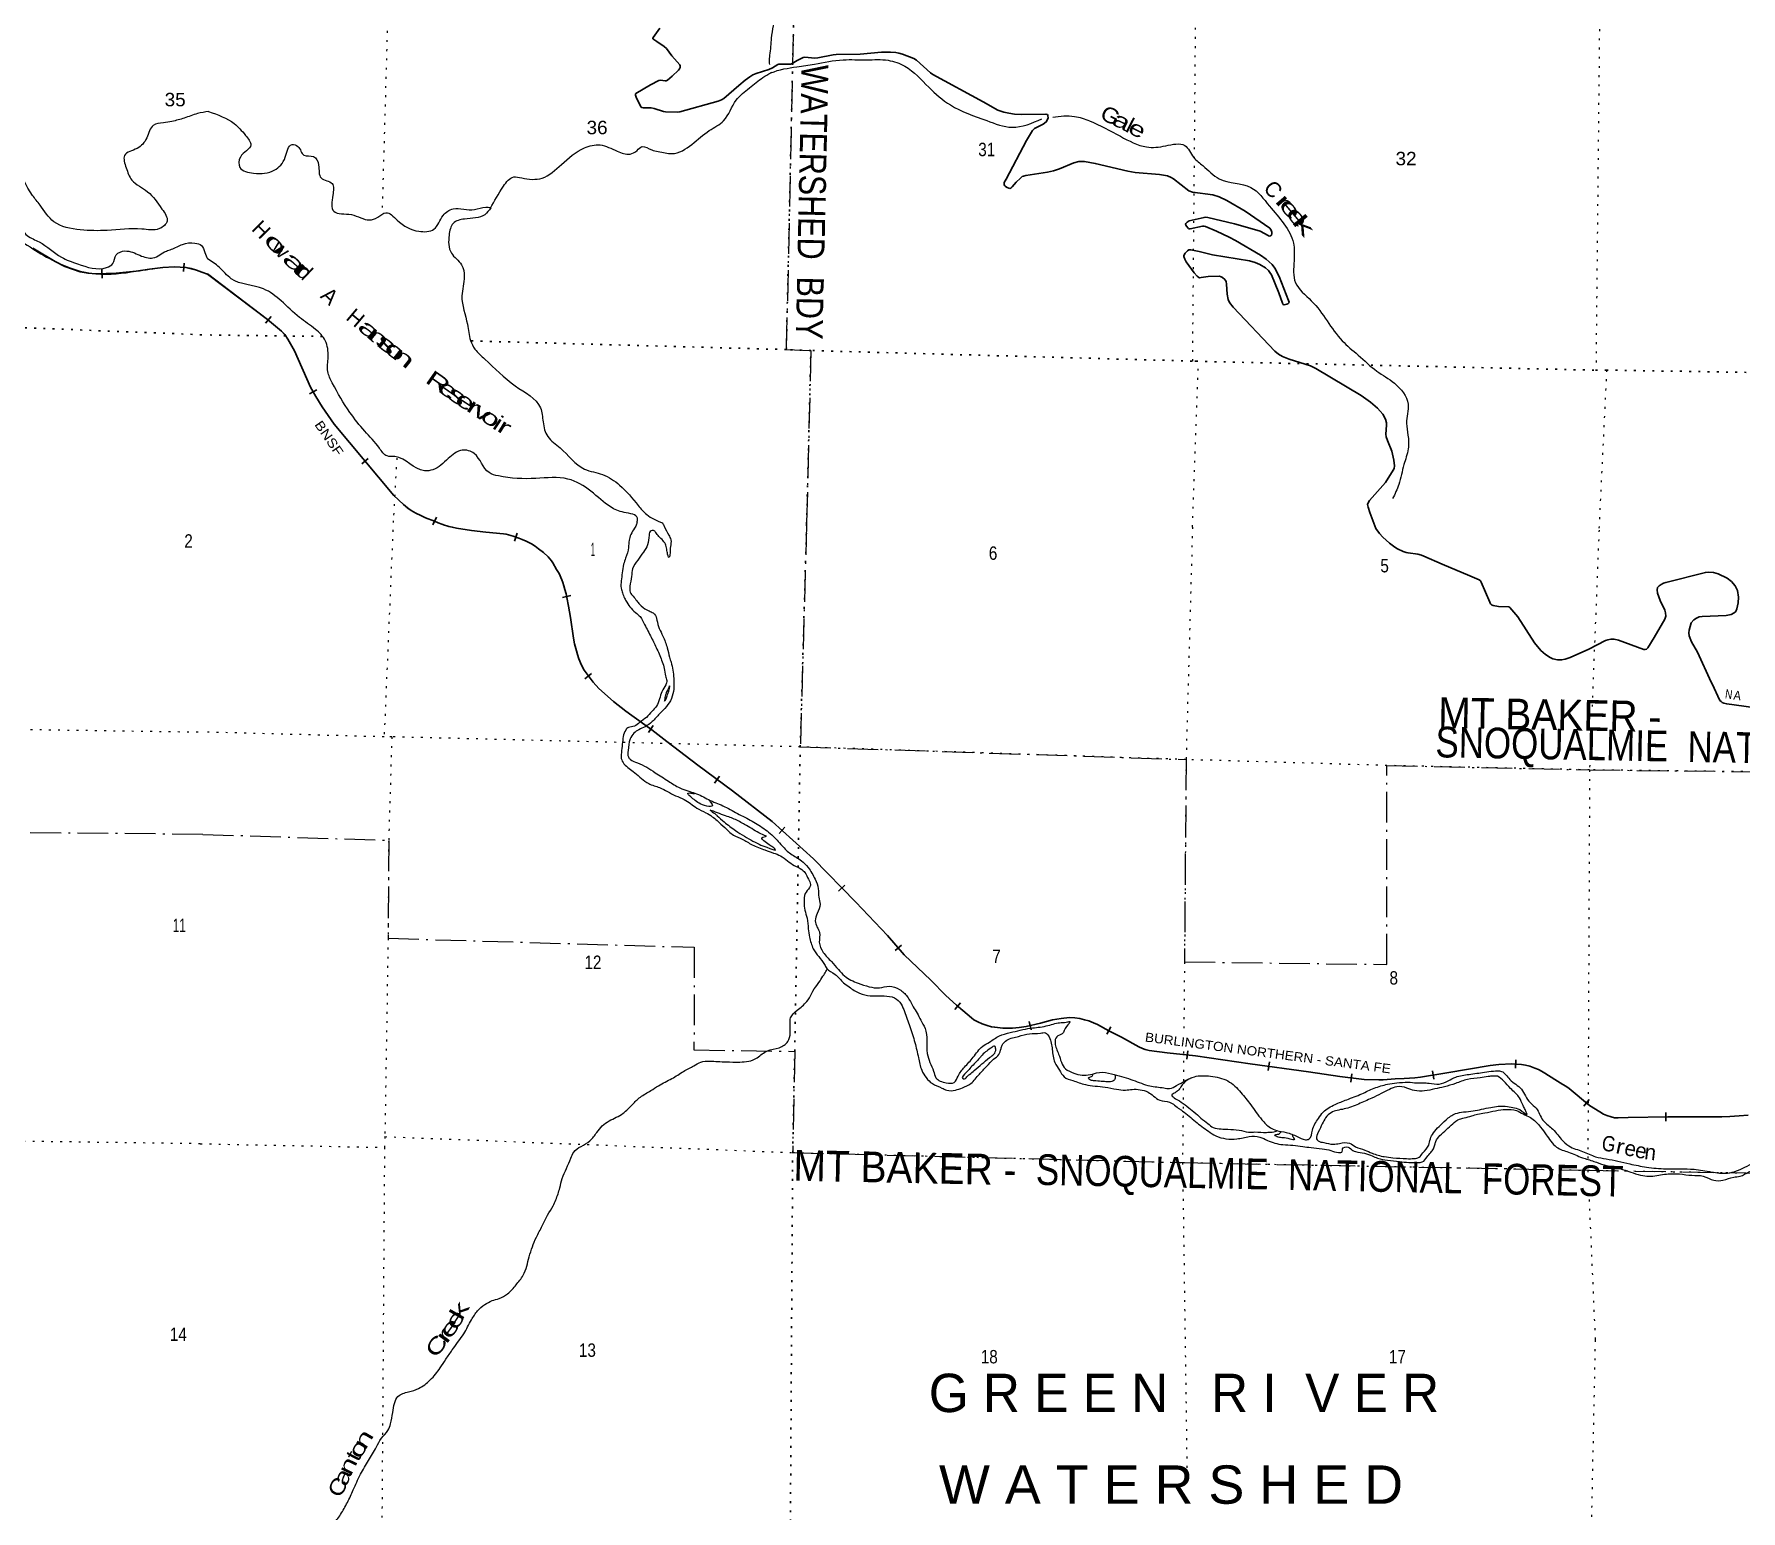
# Model space of a CAD drawing. Header units: feet. Extents: x -252966 to 4, y -183309 to 1368.
# Drawn here: x -189460 to -167223, y -103838 to -84592 of the extents above; entities that cross this region are included whole.
import ezdxf
from ezdxf.enums import TextEntityAlignment as Align

# ---------------------------------------------------------------- set-up
doc = ezdxf.new("R2010")
doc.units = ezdxf.units.FT
doc.header["$LTSCALE"] = 80
doc.linetypes.add('DOT_DASHED', pattern=[7.7, 5, -1.2, 0.3, -1.2])
doc.linetypes.add('DOTTED', pattern=[1.5, 0.3, -1.2])
for name, color, linetype, lineweight in [('29', 7, 'Continuous', 25), ('30', 7, 'Continuous', 35), ('34', 7, 'Continuous', 13), ('39', 7, 'Continuous', 13), ('41', 7, 'Continuous', 13), ('44', 7, 'DOT_DASHED', 13), ('6', 7, 'DOTTED', 25), ('7', 7, 'DOTTED', 13)]:
    doc.layers.add(name, color=color, linetype=linetype, lineweight=lineweight)

msp = doc.modelspace()

# ---------------------------------------------------------------- linework, layer by layer
at = {"layer": '29'}
for points in [[(-181306.15, -84513.26), (-181395.2, -84637.94), (-181399.22, -84648.87), (-181398.35, -84652.98), (-181348.55, -84689.88), (-181250.83, -84753.6), (-181223.19, -84780.1), (-181149.81, -84875.74), (-181046.71, -84991.88), (-181041.99, -85006.29), (-181044.29, -85025.86), (-181053.49, -85044.28), (-181065.65, -85060.08), (-181149.09, -85141.53), (-181209.96, -85191.62), (-181224.92, -85199.68), (-181238.28, -85200.75), (-181300.52, -85193.89), (-181320.41, -85197.38), (-181427.94, -85254.61), (-181620.33, -85366.83), (-181625.88, -85376.37), (-181625.88, -85387.88), (-181614.9, -85415.23), (-181555.69, -85540.98), (-181544.18, -85549.05), (-181521.18, -85553.64), (-181419.6, -85554.73), (-181380.81, -85562.85), (-181261.16, -85601.99), (-181233.26, -85605.52), (-181080.53, -85607.74), (-181048.27, -85603.95), (-180546.11, -85465.59), (-180503.51, -85448.07), (-180474.77, -85429.9), (-180278.01, -85259.78), (-180194.37, -85193.36)], [(-180194.37, -85193.36), (-180135.87, -85146.9), (-180095.1, -85124.86), (-180052.54, -85106.44), (-179889.41, -85051.51), (-179838.54, -85030.47), (-179770.01, -84988.66), (-179755.7, -84983.27), (-179740.74, -84982.12), (-179619.17, -84984.62), (-179599.23, -84982.12), (-179585.42, -84975.22), (-179518.06, -84937.63), (-179438.73, -84896.37), (-179416.98, -84892.66), (-179290.47, -84904.41), (-179250.04, -84902.13), (-179051, -84862.99), (-179008.42, -84857.81), (-178698.76, -84853.85), (-178421.01, -84829.35), (-178303.15, -84827.3), (-178232.97, -84831.91), (-178193.93, -84838.4), (-178145.53, -84852.63), (-177999.99, -84910.76), (-177965.88, -84930.01), (-177781.39, -85097.24), (-177749.09, -85120.13), (-177095.65, -85476.86)], [(-177095.65, -85476.86), (-176902.39, -85582.37), (-176827.61, -85610.64), (-176760.87, -85624.45), (-176684.94, -85633.66), (-176601.51, -85638.7), (-176277.78, -85634.94), (-176258.09, -85641.72), (-176252.34, -85654.38), (-176250.31, -85689.67), (-176274.2, -85736.11), (-176311.56, -85765.37), (-176426.07, -85823.6), (-176451.31, -85848.08), (-176529.32, -85977.92), (-176794.93, -86481.79), (-176819.55, -86528.08), (-176822.43, -86545.92), (-176820.13, -86556.28), (-176812.08, -86568.94), (-176803.45, -86578.73), (-176782.74, -86590.24), (-176760.31, -86601.17), (-176746.5, -86603.47), (-176736.71, -86599.45), (-176716.01, -86583.33), (-176666.78, -86523.76), (-176607.86, -86468.22), (-176585.42, -86449.23), (-176571.04, -86442.9), (-176541.03, -86434.82), (-176254.99, -86390.29), (-176176.99, -86373.25), (-176101.66, -86348.02), (-175913.7, -86267.96), (-175850.24, -86251.24), (-175774.3, -86253.54), (-175634.36, -86277.7), (-175209.41, -86379.98), (-175112.75, -86397.42), (-174799.78, -86421.65), (-174693.95, -86441.16), (-174645.63, -86459.58), (-174613.51, -86478.48), (-174416.43, -86636.13), (-174366.06, -86651.82), (-174103.42, -86686.59), (-174020.9, -86713.98), (-173921.95, -86760.02), (-173683.84, -86897.52), (-173358.93, -87123.3), (-173341.51, -87148.52), (-173333.43, -87173.98), (-173332.3, -87192.26), (-173339.2, -87211.83), (-173353.01, -87222.19), (-173370.23, -87223.83), (-173382.92, -87217.59), (-173486.07, -87161.89), (-173588.35, -87131.78)], [(-173588.35, -87131.78), (-173822.61, -87062.8), (-174168.74, -86982.76), (-174194.63, -86979.88), (-174217.66, -86981.05), (-174410.35, -87026.5), (-174437.56, -87042.57), (-174454.65, -87060.46), (-174458.67, -87070.24), (-174450.25, -87092.74), (-174421.86, -87125.5), (-174412.08, -87131.82), (-174398.46, -87131.68), (-174237.2, -87097.29), (-174217.07, -87095.83), (-174196.93, -87100.74), (-174055, -87158.38), (-173889.1, -87237.09), (-173809.22, -87280.43), (-173481.91, -87474.03), (-173407.67, -87525.5), (-173330.63, -87596.84), (-173296.06, -87644.06), (-173240.09, -87753.08), (-173115.26, -88062.79), (-173110.26, -88084.36), (-173114.28, -88095.3), (-173127.51, -88108.53), (-173140.01, -88112.8), (-173174.11, -88118.32), (-173185.04, -88115.44), (-173194.13, -88100), (-173244.7, -87962.42), (-173338.31, -87729.63), (-173358.2, -87699.31), (-173378.91, -87673.99), (-173415.58, -87638), (-173491.66, -87594.56), (-173551.49, -87569.24), (-173623.54, -87546.65), (-174109.1, -87467.73), (-174281.45, -87423.17), (-174390.22, -87404.63), (-174417.25, -87405.2), (-174434.17, -87417.12), (-174465.58, -87448.95), (-174479.38, -87475.42), (-174481.68, -87491.54), (-174469.69, -87525.37), (-174451.77, -87558.3), (-174345.23, -87702.19), (-174306.8, -87745.93), (-174283.79, -87763.2), (-174272.29, -87766.65), (-174255.03, -87765.5), (-174164.91, -87752.91), (-174014.07, -87748.86), (-173994.44, -87753.41), (-173977.18, -87763.77), (-173948.42, -87791.4), (-173931.16, -87816.72), (-173922.88, -87852.76), (-173916.44, -87981.7), (-173903.24, -88052.35), (-173885.13, -88091.83), (-173836.12, -88151.9), (-173294.91, -88726.1), (-173248.59, -88761.71), (-173195.96, -88795.16), (-173108.7, -88830.01), (-172830.09, -88914.88), (-172762.37, -88949.36), (-172169.65, -89303.53), (-172047.74, -89386.83), (-171955.69, -89465.1), (-171889.17, -89544.84), (-171852.15, -89612.45), (-171840.64, -89658.49), (-171838.71, -89690.47), (-171848.17, -89805.11), (-171845.24, -89840.36), (-171825.07, -89887.97), (-171770.51, -90027.62), (-171745.14, -90143.1), (-171735.94, -90216.77), (-171740.54, -90251.3), (-171751.47, -90275.53), (-171851.97, -90435.28), (-172061.99, -90672.1), (-172079.95, -90699.09), (-172086.85, -90724.41), (-172081.13, -90756.41), (-172057.88, -90827.19), (-171979.23, -91034.92)], [(-171979.23, -91034.92), (-171932, -91099.92), (-171889.88, -91147.93), (-171801.29, -91228.38), (-171732.74, -91278.37), (-171694.98, -91302.19), (-171625.27, -91333.58), (-171584.02, -91346.96), (-171559.04, -91354.51), (-171431.35, -91372.02), (-171385.34, -91382.99), (-171354.55, -91394.03), (-171115.04, -91498.1), (-170754.72, -91650.24), (-170632.63, -91704.31), (-170616.76, -91717.21), (-170605.73, -91734.06), (-170495.93, -91997.37), (-170483.81, -92016.01), (-170471.53, -92028.76), (-170451.78, -92038.06), (-170379.66, -92049.98), (-170247.29, -92056.66), (-170233.29, -92065.74), (-170129.61, -92186.29), (-169912.72, -92526.01), (-169827.86, -92625.11), (-169767.44, -92678.59), (-169707.08, -92714.76), (-169672.16, -92732.06), (-169611.75, -92746.01), (-169558.3, -92748.34), (-169512.61, -92740.47), (-169449.09, -92718.11), (-169203.13, -92607.14)], [(-169203.13, -92607.14), (-168985.5, -92493.76), (-168955.29, -92484.46), (-168915.37, -92477.32), (-168873.96, -92479.81), (-168815.87, -92491.43), (-168485.9, -92612.33), (-168470.21, -92612.92), (-168450.62, -92609.08), (-168435.35, -92591.99), (-168351.52, -92457.85), (-168214.02, -92217.09), (-168199.49, -92176.99), (-168203.45, -92134.37), (-168214.02, -92100.84), (-168274.73, -91974.49), (-168309.29, -91879.97), (-168313.94, -91833.47), (-168307.95, -91805.45), (-168288.38, -91784.64), (-168262.82, -91763.72), (-168232.61, -91749.77), (-168201.26, -91738.76), (-167685.95, -91607.37), (-167638.8, -91602.52), (-167579.06, -91609.69), (-167520.96, -91628.29), (-167402.49, -91682.49), (-167346.68, -91725.94), (-167295.56, -91784.06), (-167268.93, -91845.24), (-167256.06, -91928.21), (-167258.38, -92002.61), (-167276.97, -92081.66), (-167290.91, -92116.53), (-167308.57, -92133.24), (-167349.01, -92156.06), (-167415.1, -92169.73), (-167726.13, -92182.55), (-167764.95, -92188.61), (-167802.13, -92204.88), (-167834.67, -92225.81), (-167869, -92263.42), (-167897.41, -92358.33), (-167899.73, -92395.53), (-167895.97, -92432.6), (-167866.04, -92512.95), (-167786.76, -92645.75), (-167608.27, -93037.9), (-167597.49, -93060.51)], [(-167597.49, -93060.51), (-167495.17, -93275.2), (-167480.85, -93291.2), (-167465.19, -93302.27), (-167446, -93310.96), (-167407.14, -93321.29), (-167058.54, -93369.69)]]:
    msp.add_lwpolyline(points, dxfattribs=at)
at = {"layer": '34', "lineweight": 25}
for p, q in [((-187514.45, -87686.34), (-187506.64, -87576.01)), ((-188575.68, -87770.73), (-188579.23, -87660.18)), ((-186444.66, -88358.92), (-186373.71, -88274.06)), ((-185874.48, -89280.93), (-185777.22, -89228.25)), ((-185192.49, -90194.17), (-185107.75, -90123.08)), ((-184265.54, -90987.39), (-184217.9, -90887.56)), ((-183201.55, -91201.83), (-183164.93, -91097.46)), ((-182575.78, -91933.93), (-182467.67, -91910.53)), ((-182283.85, -92992.46), (-182196.26, -92924.91)), ((-181457.25, -93693.26), (-181393.16, -93603.11)), ((-180596.19, -94353.18), (-180530.66, -94264.07)), ((-179755.21, -95008.41), (-179680.94, -94926.44)), ((-178978.09, -95760.98), (-178898.8, -95683.86)), ((-178243.77, -96536.81), (-178159.49, -96465.17)), ((-177463.62, -97303.92), (-177392.29, -97219.38)), ((-176495.33, -97460.14), (-176469.91, -97567.79)), ((-175429.97, -97530.22), (-175482.56, -97627.52)), ((-174430.22, -97841.48), (-174441.53, -97951.51)), ((-173366.5, -97988.21), (-173381.28, -98097.83)), ((-170155.41, -97960.14), (-170158.62, -98070.71)), ((-172291.77, -98140.78), (-172305.99, -98250.47)), ((-171240.87, -98101.89), (-171222.67, -98210.99)), ((-169198.07, -98477.39), (-169268.21, -98562.92)), ((-168200.78, -98647.99), (-168199.22, -98758.59))]:
    msp.add_line(p, q, dxfattribs=at)
for points in [[(-189475.76, -87381.64), (-189184.56, -87555.28), (-189058.41, -87619.25), (-188860.15, -87688.36), (-188758.35, -87708.02), (-188655.51, -87716.06), (-188392.63, -87707.61), (-188130.15, -87681.36), (-187956.23, -87656.48), (-187782.22, -87632.64), (-187632.6, -87623.25), (-187483.03, -87633.83), (-187412.58, -87648.72), (-187343.85, -87669.63), (-187274.66, -87693.74), (-187201.88, -87719.1)], [(-187201.31, -87718.03), (-186419.05, -88312.5), (-186237.91, -88463.96), (-186194.88, -88509.11), (-186155.68, -88566.78), (-186069.94, -88718.16), (-185858.68, -89192.12), (-185792.07, -89315.1), (-185707.17, -89451.74), (-185553.17, -89675.2), (-184772.67, -90605.6), (-184649.11, -90721.05), (-184597.39, -90764.74), (-184548.09, -90799.69), (-184485.93, -90836.02), (-184423.85, -90867.08), (-184359.47, -90895.83), (-184243.28, -90938.42)], [(-184243.02, -90937.64), (-184195.81, -90960.17), (-184148.06, -90978.99), (-184111.92, -90991.84), (-184083.92, -91000.34), (-184055.95, -91008.33), (-184012.88, -91017.25), (-183956.18, -91029.28), (-183759.73, -91059.57), (-183573.2, -91083.62), (-183344.32, -91104.53), (-183311.54, -91109.47), (-183281.58, -91115.97), (-183217.88, -91135.47), (-183143.79, -91161.47), (-183100.17, -91180.2), (-183048.9, -91201.76), (-182981.29, -91236.87), (-182932.78, -91266.36), (-182887.65, -91299.31), (-182823.96, -91349.99), (-182762.85, -91405.9), (-182740.75, -91429.67), (-182721.17, -91455.4), (-182702.95, -91482.73), (-182652.28, -91568.49), (-182621.79, -91621.66), (-182585.97, -91703.7), (-182571.66, -91740.13), (-182558.61, -91784.26), (-182545.66, -91828.51), (-182530.07, -91886.99), (-182519.42, -91936.2), (-182497.59, -92045.5), (-182470.33, -92195.03), (-182433.51, -92463.61), (-182418.36, -92540.32), (-182394.7, -92631.44), (-182382.02, -92676.61), (-182361.25, -92733.71), (-182328.13, -92817.92), (-182292.52, -92881.58), (-182242.46, -92952.44), (-182177.01, -93037.32), (-182101.15, -93120.39), (-181913.56, -93289.39), (-181749.26, -93417.64), (-181671.97, -93473.63), (-181412.2, -93658.3), (-181218.21, -93813.4), (-180814.15, -94121.9), (-180360.3, -94455.62), (-179845.33, -94853.08), (-179306.06, -95341.68), (-178756.29, -95907), (-178340.59, -96338.6), (-178124.5, -96592.81), (-177777.19, -96922.25), (-177580.06, -97119.7), (-177441.88, -97247.41), (-177359.14, -97317.22)], [(-167127.26, -98679.92), (-167245.01, -98691.69), (-167367.15, -98699.48), (-167471.73, -98700.89), (-168175.71, -98702.24), (-168692.73, -98709.52), (-168820.61, -98717.65), (-168868, -98713.89), (-168911.8, -98704.63), (-168970.37, -98686.41), (-169012.2, -98666.46), (-169061.45, -98639.57), (-169195.12, -98553.8), (-169462.24, -98334.73), (-169504.41, -98304.42), (-169540.74, -98279.78), (-169648.82, -98216.1), (-169775.81, -98133.02), (-169819.92, -98108.37), (-169861.31, -98086.86), (-169905.53, -98068.16), (-169971.68, -98043.51), (-170030.84, -98029.01), (-170081.89, -98021.47), (-170148.07, -98014.98), (-170209.29, -98013.2), (-170375.21, -98022.78), (-170491.2, -98035.47), (-171052.18, -98128.41), (-171395.29, -98185.65), (-171472.71, -98194.22), (-171611.73, -98204.61), (-171725.7, -98208.94), (-171884.49, -98221.5), (-171939.24, -98222.58), (-172132.28, -98216.52), (-172447.29, -98175.67), (-172856.37, -98114.74), (-173616.58, -98012.21), (-174330.46, -97906.62), (-174699.76, -97868.67), (-174930.51, -97837.64), (-174983.91, -97825.31), (-175020.38, -97810.98), (-175066.61, -97790.39), (-175291.38, -97664.85), (-175456.62, -97580.84), (-175607.79, -97499.15), (-175658.09, -97477.18), (-175719.06, -97453.82), (-175775.29, -97437.31), (-175837.12, -97422.69), (-175901.96, -97412.32), (-175969.51, -97409.1), (-176077.04, -97420.1), (-176191.18, -97440.68), (-176348.87, -97481.66), (-176536.87, -97526.05), (-176625.17, -97539.6), (-176712.43, -97546.56), (-176837.06, -97546.1), (-176944.96, -97535.7), (-176985.88, -97528.73), (-177043.83, -97513.59), (-177110.18, -97491.47), (-177166.12, -97465.45), (-177215.57, -97438.13), (-177247.5, -97414.29), (-177360.56, -97318.9)]]:
    msp.add_lwpolyline(points, dxfattribs=at)
at = {"layer": '34'}
msp.add_lwpolyline([(-187201.98, -87718.91), (-186419.74, -88313.36), (-186238.66, -88464.76), (-186195.74, -88509.8), (-186156.62, -88567.36), (-186070.92, -88718.66), (-185859.67, -89192.61), (-185793.02, -89315.65), (-185708.09, -89452.34), (-185554.05, -89675.87), (-184773.47, -90606.36), (-184649.84, -90721.87), (-184598.06, -90765.61), (-184548.69, -90800.62), (-184486.45, -90836.99), (-184424.32, -90868.07), (-184359.88, -90896.85), (-184243.66, -90939.45)], dxfattribs=at)
msp.add_spline([(-218217.5, -68118.9), (-217818.59, -68502.22), (-217490.53, -68810.19), (-217191.78, -69023.09), (-216834.66, -69061.18), (-216496.57, -68986.16), (-215995.55, -68781.81), (-215509.84, -68690.22), (-215017.22, -68711.61), (-214542.62, -68912.27), (-214154.46, -69267.26), (-213745.29, -69739.43), (-213083.84, -70230.42), (-212305.56, -70752.91), (-211906.58, -71039.46), (-211705.72, -71342.04), (-211450.44, -71850.87), (-211204.93, -72133.77), (-210796.58, -72295.41), (-210072.71, -72416.06), (-209772.07, -72641.07), (-209264.71, -72993.31), (-208733.56, -73194.57), (-208312.81, -73523.7), (-207476.53, -74101.25), (-207033.84, -74263.25), (-206838.86, -74354.06), (-206321.38, -74704.38), (-205677.7, -75156.87), (-205056.49, -75437.74), (-204124.65, -75760.23), (-203311.21, -76008.87), (-202483.83, -76275.8), (-201779.58, -76535.37), (-201450.83, -76776.82), (-201210.24, -77144.35), (-200944.04, -77768.23), (-200576.16, -78326.65), (-200100.46, -79005.2), (-199794.38, -79290.76), (-199362.96, -79369.97), (-198617.64, -79369.87), (-197787.45, -79366.65), (-197212.93, -79475.62), (-196872.65, -79773.65), (-196688.29, -80303.9), (-196611.18, -80659.6), (-196425.48, -81060.82), (-195953.48, -81707.07), (-195398.47, -82334.03), (-194826.82, -82914.8), (-194541.68, -83270.71), (-193996.71, -84087.11), (-193754.27, -84470.79), (-193389.9, -84783.18), (-192573.48, -85328.26), (-191690.73, -85904.29), (-191187.42, -86258.49), (-190605.33, -86611.53), (-189757.04, -87199.28), (-189185.09, -87556.24), (-188655.54, -87717.16), (-188130.02, -87682.45), (-187782.11, -87633.74), (-187483.18, -87634.92), (-187344.19, -87670.68), (-187205.85, -87718.88)], degree=3, dxfattribs=at)
at = {"layer": '39'}
msp.add_line((-179859.76, -85083.85), (-179857.51, -85095.51), dxfattribs=at)
for points in [[(-187183.83, -85600.12), (-187333.1, -85628.24), (-187503.37, -85686.91), (-187665.4, -85729.54), (-187776.69, -85748.51), (-187908.32, -85781.38), (-187992.84, -85945.82), (-188119.48, -86081.58), (-188282.03, -86174.61), (-188261.47, -86334.12), (-188186.37, -86494.22), (-187981.92, -86645.61), (-187794.42, -86873.45), (-187727.36, -87029.42), (-187827.35, -87127.15), (-188057.67, -87132.76), (-188508.27, -87150.12), (-188859.64, -87142.34), (-189201.93, -87037.86), (-189383.48, -86820.17), (-189481.14, -86694.11), (-189766.99, -85822.01), (-189806.6, -85551.4), (-189957.96, -84954.96), (-190106.01, -84429.12), (-190071.82, -84248.02), (-189937.9, -84188.96), (-189717.55, -84171.15), (-189599.87, -84119.98), (-189462.65, -83937.96), (-189363.97, -83771.66), (-189299, -83544.5), (-189248.52, -83351.47), (-189257.44, -83042.88), (-189301.13, -82776.25), (-189352.29, -82451.07), (-189463.22, -82240.19), (-189576.1, -82023.23), (-189735.07, -81771.51), (-189847.28, -81490.03), (-189931.19, -81400.42), (-190060.69, -81423.23), (-190221.34, -81332.79), (-190287.86, -81124.4), (-190242.08, -80800.26), (-190218.63, -80681.54), (-190163.94, -80472.43), (-190014.17, -80248.2), (-189929.79, -79902.28), (-189910.86, -79829.9), (-189878.31, -79808.07), (-189730.84, -79805.61), (-189719.08, -79840.01), (-189533.89, -79706.9), (-189419.27, -79560.93), (-189329.27, -79453.01), (-189270.2, -79405.25), (-189284.09, -79380.9), (-189358.9, -79388.17), (-189481.02, -79477.6), (-189642.13, -79627.1), (-189712.9, -79634.41), (-189990.84, -79556.84), (-190028.31, -79469.73), (-190025.83, -79425.4), (-189909.21, -79281.47), (-189879.2, -79114.43), (-189999.47, -79026.44), (-190072.53, -78864.36), (-190028.83, -78546.24), (-189761.08, -78242.62), (-189422.98, -77972.01), (-189371.94, -77724.54), (-189374.38, -77375.68), (-189433.06, -77191.57), (-189392.83, -77012.54), (-189292.79, -76715.19), (-189292.81, -76717.21), (-189238.96, -76393.15), (-189264.27, -76302.15), (-189300.79, -76317.89), (-189342.4, -76434.39), (-189454.88, -76568.28), (-189697.75, -76616.1), (-189909.48, -76581.57), (-189995.3, -76481.86), (-189926.98, -76321.28), (-189822.2, -76151.01), (-189904.42, -76093.67), (-190020.33, -76169.05), (-190151.92, -76197.89)], [(-174231.3, -77551.84), (-174401.46, -77817.37), (-174716.56, -78097.1), (-174997.33, -78365.19), (-175299.01, -78697.44), (-175593.08, -78902.95), (-175906.18, -79021.62), (-176238.28, -79051.45), (-176357.78, -79122.35), (-176503.91, -79233.17), (-176703.43, -79433.88), (-176905.68, -79692.95), (-177070.13, -79821.65), (-177226.46, -79944.41), (-177349.85, -80005.2), (-177565.79, -80070.79), (-177788.18, -80170.53), (-178019.64, -80352.7), (-178169.98, -80640.65), (-178285.22, -80854.56), (-178533.57, -80939.86), (-178669.42, -81032.7), (-178693.01, -81151.18), (-178713.95, -81380.44), (-178803.59, -81475.89), (-178984.46, -81742.42), (-179300.97, -82025.02), (-179453.89, -82189.07), (-179514.27, -82364.48), (-179587.36, -82474.55), (-179574.04, -82806.65), (-179547.51, -83098.95), (-179635.29, -83367.59), (-179669.11, -83663.12), (-179702.05, -84049.27), (-179792.01, -84331.98), (-179856.19, -84643.21), (-179877.06, -84866.43), (-179884.21, -84956.94), (-179878.48, -84986.68)], [(-183514.64, -86859.88), (-183344.22, -86574.22), (-183212.04, -86453.15), (-183107.66, -86466.61), (-182842.3, -86468.11), (-182590.81, -86292.25), (-182290.56, -86074.74), (-182087.04, -86037.17), (-181862.88, -86118.67), (-181696.46, -86155.1), (-181605.4, -86107.98), (-181538.44, -86058.53), (-181414.34, -86102.46), (-181328.12, -86121.72), (-181149.55, -86150.27), (-180890.7, -86028.86), (-180663.29, -85848.65), (-180476.73, -85720.25), (-180312.57, -85452.62), (-180141.71, -85293.8), (-179965.11, -85157.22), (-179859.83, -85098.21), (-179521.07, -85018.13), (-179293.45, -84982.89), (-178920.82, -84927.42), (-178609.2, -84927.53), (-178333.83, -84933.19), (-178115.65, -85010.58), (-177803.41, -85284.52), (-177522.8, -85515.76), (-177048.84, -85719.36), (-176718.19, -85806.29), (-176329.71, -85694.69)], [(-187186.48, -85600.62), (-186853.23, -85757.97), (-186705.57, -85911.55), (-186636.76, -86037.29), (-186773.42, -86194.55), (-186779.11, -86329.37), (-186601.11, -86404.21), (-186331.22, -86365.51), (-186188.39, -86196.26), (-186099.88, -86030.31), (-186023.79, -86055.48), (-185944.81, -86171.3), (-185822.37, -86187.01), (-185753.39, -86298.67), (-185721.29, -86466.21), (-185577.46, -86540.6), (-185569.28, -86691.72), (-185555.8, -86901.3), (-185327.14, -86944.59), (-185092.78, -87014.14), (-184983.78, -86979.35), (-184876.49, -86920.36), (-184730.9, -87014.91), (-184447.23, -87161.63), (-184251.87, -87134.01), (-184131.02, -86954.4), (-184001.3, -86869.54), (-183723.97, -86879.26), (-183576.81, -86846.98), (-183510.55, -86853.9)], [(-176187.92, -85672.61), (-175904.19, -85664.05), (-175709.9, -85723), (-175306.28, -85923.66), (-174966.22, -86063.06), (-174716.74, -86048.25), (-174469.39, -86043.47), (-174350.71, -86200.08), (-174231.4, -86306.36), (-174018.41, -86478.31), (-173607.65, -86590.47), (-173365.39, -86833.28), (-173053.7, -87314.6), (-173044.52, -87546.27), (-173025.95, -87832.43), (-172819.77, -88066.71), (-172418.11, -88587.47), (-172209.34, -88775.48), (-171966.65, -88984.07), (-171737.41, -89142.14), (-171559.84, -89414.3), (-171579.05, -89665.73), (-171560.82, -89816.98), (-171557.04, -89998.24), (-171613.86, -90202.86), (-171679.4, -90461.73), (-171760.09, -90645.89)], [(-189812.33, -86882.13), (-189672.79, -87061.06), (-189549.19, -87217.64), (-189394.51, -87299.94), (-189104.32, -87498.91), (-188893.97, -87587.29), (-188515.33, -87633.58), (-188433.96, -87580.4), (-188390.4, -87469.97), (-188276.76, -87418.76), (-188083.44, -87475.26), (-187912.11, -87509.36), (-187737.48, -87420.49), (-187670.58, -87397), (-187526.5, -87332), (-187364.74, -87315.59), (-187280.23, -87346.73), (-187234.72, -87437.96), (-187200.27, -87522.09)], [(-183510.6, -86857.92), (-183588.08, -86945.49), (-183854.17, -87002.37), (-183999.63, -87058.83), (-184053.79, -87211.13), (-184024.53, -87445.08), (-183891.74, -87599.87), (-183855.4, -87749.34), (-183886.72, -88004.64), (-183814.9, -88374.05), (-183775.29, -88583.98), (-183716.38, -88697.51), (-183587.32, -88828.08), (-183191.58, -89177.63), (-182863.4, -89463.86), (-182829.46, -89645.52), (-182767.51, -89837.62), (-182608.5, -89984.7), (-182290.25, -90260.73), (-182053.9, -90332.32), (-181832.45, -90470.16), (-181588.47, -90737.15), (-181479.34, -90853.37), (-181273.88, -90963.15)], [(-181605.45, -90959.89), (-181598.56, -90902.12), (-181772.52, -90825.32), (-181950.57, -90754.5), (-182205.38, -90549.78), (-182504.97, -90390.77), (-182923.06, -90383.22), (-183411.2, -90350.58), (-183533.3, -90306.68), (-183727.25, -90058.47), (-183881.5, -90014.14), (-184065.83, -90124.45), (-184264.64, -90268.8), (-184375.4, -90283.44), (-184759.13, -90099.16), (-184861.55, -90089.75), (-184960.83, -89989.77), (-185153.07, -89765.74), (-185345.08, -89523.6), (-185575.52, -89137.99), (-185634, -88990.23), (-185629.64, -88801.02), (-185667.19, -88587.1), (-185794.04, -88440.45), (-186003.21, -88284.65), (-186241.78, -88068.07), (-186471.07, -87914.02), (-186891.61, -87779.59), (-187048.59, -87630.52), (-187200.27, -87522.09)], [(-181605.45, -90959.89), (-181610.17, -90978.89), (-181637.36, -91030.67), (-181685.31, -91114.24), (-181708.93, -91188.25), (-181716.91, -91284.74), (-181753.85, -91420.89), (-181779.6, -91500.9), (-181797.96, -91613.28), (-181810.08, -91715.72), (-181812.03, -91812.34), (-181795.2, -91875.11), (-181768.39, -91942.13), (-181737.32, -91997.15), (-181682.57, -92074.81), (-181607.56, -92144.85), (-181566.11, -92183.98), (-181505.82, -92285.93), (-181420.69, -92452.83), (-181345.37, -92607.45), (-181276.33, -92774.02), (-181249.89, -92859.15), (-181233.74, -92956.14), (-181216.87, -93016.91), (-181230.07, -93073.01), (-181282.16, -93162.53), (-181312.21, -93256.54), (-181352.36, -93352.36), (-181412.05, -93419.57), (-181481.99, -93496.64), (-181567.77, -93561.29), (-181639.19, -93612.15), (-181715.95, -93628.66), (-181752.83, -93662.12), (-181784.73, -93748.03), (-181796.74, -93844.44), (-181809.06, -93956.94), (-181810.61, -94033.43), (-181775.76, -94100.61), (-181635.33, -94218.34), (-181453.14, -94359.09), (-181311.41, -94412.4), (-181102.35, -94517.47), (-180990.7, -94566.13), (-180826.02, -94678.32), (-180710.6, -94739.13), (-180625.16, -94791.27), (-180561.84, -94842.94), (-180463.11, -94933.61), (-180348.41, -95030.66), (-180234.83, -95083.38), (-180105.58, -95156.57), (-179938, -95224.52), (-179828.2, -95265.08), (-179736.41, -95301.24), (-179643.22, -95367.63), (-179555.89, -95425.85), (-179458.44, -95480.25), (-179420.97, -95517.28), (-179370.49, -95606.94), (-179345.73, -95675.92), (-179358.61, -95715.92), (-179414.48, -95793.29), (-179428.81, -95905.75), (-179418.82, -96008.66), (-179388.73, -96111.98), (-179373.48, -96253.26), (-179357.54, -96360.32), (-179308.31, -96512.37), (-179237.97, -96614.53), (-179161.59, -96716.82), (-179132.45, -96767.77), (-179025.43, -96846.53), (-178912.99, -96955.62), (-178841.67, -97009.47), (-178706.59, -97092.85), (-178566.42, -97123.98), (-178385.48, -97127.77), (-178251.23, -97152.74), (-178164.36, -97233.09), (-178122.08, -97330.64), (-178049.58, -97525.47), (-177985.41, -97734.22), (-177939.13, -97932.53), (-177896.14, -98094.52), (-177837.78, -98192.4), (-177756.89, -98270.62), (-177635.35, -98327.54), (-177567.57, -98357.15), (-177456.87, -98353.43), (-177365.79, -98325.14)], [(-181274.16, -90962.63), (-181250.71, -91006.56), (-181192.71, -91122.56), (-181163.73, -91181.56), (-181169.5, -91268.03), (-181177.84, -91382.63), (-181188.55, -91414.63), (-181200.16, -91392.23), (-181214.82, -91321.45), (-181229.57, -91254.69), (-181264.58, -91195.56), (-181321.74, -91137.98), (-181360.93, -91086.81), (-181390.6, -91062.03), (-181422.85, -91065.38), (-181448.16, -91123.24), (-181466.76, -91247.7), (-181522.99, -91343.18), (-181595.51, -91448.38), (-181662.12, -91559.75), (-181676.21, -91660.13), (-181698.88, -91786.52), (-181692.46, -91867.2), (-181657.29, -91918.28), (-181606.24, -91979.76), (-181570.9, -92022.79), (-181475.82, -92095.26), (-181420.06, -92122.61), (-181376.44, -92153.73), (-181345.77, -92228.87), (-181315.8, -92338.24), (-181267.53, -92437.92), (-181212.28, -92590.11), (-181180.58, -92713.6), (-181161.77, -92778.44), (-181137.67, -92879.62), (-181127.8, -92988.57), (-181126.62, -93129.55), (-181157.25, -93251.74), (-181221.68, -93355.1), (-181312.13, -93451.87), (-181408.7, -93552.54), (-181500.55, -93619.08), (-181581.78, -93657.65), (-181645.08, -93704.65), (-181694.83, -93778.11), (-181722.05, -93930.58), (-181717.68, -94013.23), (-181692.19, -94045.98), (-181598.56, -94090.23), (-181367.82, -94217.91), (-181197.08, -94328.21), (-181045.99, -94415.95), (-180942.18, -94454.38), (-180762.54, -94522.58), (-180672.96, -94568.76), (-180487.54, -94649.17), (-180296.48, -94749.83), (-180105.39, -94848.48), (-179932.68, -94960.84), (-179849.54, -95027.02), (-179715.67, -95170.79), (-179603.15, -95275.85), (-179462.15, -95365.39), (-179377.41, -95451.74), (-179285.97, -95604.68), (-179244.26, -95730.4), (-179236.4, -95839.31), (-179220.17, -95932.28), (-179256.79, -96052.33), (-179282.87, -96148.44), (-179260.32, -96227.44), (-179227.65, -96302.63), (-179230.13, -96425.41), (-179178.53, -96559.4), (-179072.36, -96680.43), (-178981.91, -96783.01), (-178901.15, -96867.26), (-178726.06, -96961.55), (-178580.15, -97006.9), (-178447.7, -97021.76), (-178320.56, -97000.26), (-178184.66, -97043.38), (-178083.96, -97136.11), (-178006.18, -97268.63), (-177955.53, -97350.24), (-177909.15, -97443.84), (-177852.96, -97549.73), (-177828.07, -97711.34), (-177823.36, -97876.56), (-177789.57, -97996.08)], [(-181246.44, -93286.12), (-181241.48, -93239.91), (-181232.71, -93203.84), (-181219.88, -93165.85), (-181203.22, -93138.01), (-181196.74, -93116), (-181180.05, -93086.14), (-181182.67, -93116.29), (-181189.52, -93156.42), (-181206.49, -93200.37), (-181225.68, -93254.33), (-181246.44, -93286.12)], [(-180664.77, -94572.37), (-180663.07, -94577.02), (-180633.73, -94617.91), (-180622.2, -94644.33), (-180696.79, -94652.84), (-180796.62, -94616.51), (-180862.03, -94568.82), (-180925.26, -94513.13), (-180942.83, -94486.58), (-180932.7, -94482.77), (-180876.49, -94487.97), (-180855.23, -94487)], [(-179920.02, -95045.28), (-179946.61, -95053.18), (-179979.06, -95066.59), (-179935.85, -95117.84), (-179870.48, -95167.54), (-179822.83, -95198.75), (-179801.17, -95221.35), (-179875.23, -95203.69), (-179991.02, -95160.99), (-180203.9, -95045.77), (-180321.1, -94972.83), (-180469.65, -94858.97), (-180560.54, -94778.53), (-180590.17, -94751.73), (-180649.67, -94710.21), (-180503.89, -94761.59), (-180338.16, -94821.45), (-180202.87, -94894.77), (-180111.4, -94947.03), (-180017.97, -95001.34), (-179920.02, -95045.28)], [(-180999.88, -98109.97), (-180863.64, -98036.31), (-180774.2, -97989.86), (-180659.32, -97978.17), (-180444.29, -97986.71), (-180265.32, -97988.45), (-180150.48, -97978.78), (-180040.94, -97932.75), (-179904.33, -97840.97), (-179754.7, -97801.82), (-179638.4, -97719.69), (-179611.57, -97486.67), (-179604.08, -97414.33), (-179517.57, -97313.45), (-179394.63, -97201.25), (-179330.23, -97099.9), (-179313.42, -97064.01), (-179234.74, -96952.9), (-179182.78, -96869.41), (-179145.37, -96809.79), (-179130.73, -96781.9), (-179126.27, -96774.6)], [(-177789.57, -97996.08), (-177741.54, -98107.84), (-177711.08, -98193.05), (-177575.63, -98258.31), (-177472.97, -98254.43), (-177421.01, -98170.94), (-177338.23, -98055.89), (-177224.98, -97925.36), (-177101.42, -97782.97), (-177013.84, -97728.42), (-176883.5, -97648.6), (-176743.85, -97605.21), (-176479.22, -97548.34), (-176273.46, -97518.42), (-176099.63, -97475.75), (-176013.02, -97469.52), (-175966.62, -97462.43), (-176008.08, -97523.99), (-176066.33, -97619.42), (-176137.55, -97660.21), (-176159.23, -97738.29), (-176111.94, -97886.28), (-176023.28, -98077.42), (-175913.76, -98132.08), (-175805.72, -98160.52), (-175698.93, -98150.68), (-175537.44, -98121.85), (-175387.23, -98153.19), (-175143.29, -98224.76), (-174923.57, -98299.84), (-174741.06, -98325.82), (-174666.8, -98333.42), (-174575.52, -98295.06), (-174459.58, -98231.04), (-174343.93, -98181.11), (-174132.59, -98173.46), (-173908.56, -98234.55), (-173736.65, -98387.16), (-173609.14, -98546.9), (-173464.23, -98741.24), (-173353.68, -98844.24), (-173273.95, -98880.14), (-173147.78, -98906.95), (-173002.03, -98960.35), (-172896.25, -99000.83), (-172849.81, -98991.74), (-172805.27, -98877.89), (-172727.76, -98724.47), (-172663.73, -98641.24), (-172510.87, -98541.75), (-172358.79, -98480.5), (-172162.11, -98402.06), (-172001.78, -98330.92), (-171827.74, -98278.19), (-171706.71, -98260.59), (-171559.71, -98251.59), (-171445.23, -98260.03), (-171360.79, -98261.81), (-171286.41, -98263.37), (-171153.92, -98276.21), (-171036.38, -98232.36), (-170938.9, -98186.08), (-170765.19, -98149.45), (-170563.5, -98121.46), (-170446.53, -98105.79), (-170342.02, -98110), (-170233.52, -98214.97), (-170083.25, -98342.97), (-169970.1, -98516.5), (-169889.13, -98590.69), (-169803.76, -98745.52), (-169689.18, -98848.61), (-169563.4, -98994.22), (-169462.61, -99082.92), (-169285.07, -99155.11), (-169115.48, -99223.1), (-168979.26, -99250.12), (-168670.87, -99317), (-168452.46, -99357.83), (-168199.51, -99381.26), (-167833.57, -99386.92), (-167604.99, -99421.92), (-167396.1, -99436.37), (-167171.32, -99360.53), (-166931.16, -99220.59), (-166529.54, -98953.14), (-166327.54, -98810.38), (-166090.95, -98648.21), (-165812.68, -98513.09), (-165688.62, -98445.21), (-165523.54, -98337.93)], [(-177365.79, -98325.14), (-177256.05, -98269.04), (-177144.97, -98146.53), (-177048.36, -98043.84), (-176960.04, -97953.07), (-176890.43, -97892.1), (-176862.71, -97814.15), (-176849.75, -97770.12), (-176786.05, -97702.99), (-176634.21, -97653.82), (-176492.74, -97620.55), (-176349.76, -97611.46), (-176285.34, -97608.79), (-176236.14, -97662.17), (-176195.16, -97824.13), (-176160.37, -97994), (-176100.08, -98095.95), (-176041.43, -98179.74), (-175927.81, -98230.45), (-175763.93, -98282.22), (-175507.16, -98315.79), (-175356.87, -98343.11), (-175242.44, -98353.56), (-175155.78, -98345.31), (-175051.28, -98349.52), (-174947.35, -98381.9), (-174875.95, -98431.73), (-174792.56, -98485.83), (-174668.4, -98512.6), (-174537.42, -98599.92), (-174497.74, -98626.93), (-174329.53, -98763.36), (-174161.17, -98891.74), (-174063.79, -98950.17), (-173931.83, -98989.18), (-173791.06, -98990.12), (-173627.53, -98959.32), (-173490.9, -98966.21), (-173391.23, -99010.59), (-173191.2, -99065.12), (-173058.63, -99073.94), (-172932.26, -99090.69), (-172823.9, -99103.03), (-172679.43, -99120.16), (-172565.24, -99142.69), (-172465.21, -99168.95), (-172416.63, -99153.86), (-172413.93, -99119.69), (-172339.1, -99099.1), (-172277.62, -99142.68), (-172245.7, -99155.43), (-172125.44, -99176.08), (-172025.61, -99212.4), (-171955.77, -99240.05), (-171827.63, -99268.91), (-171671.1, -99286.29), (-171548.63, -99296.91), (-171436.04, -99299.28), (-171373.51, -99290.52), (-171311.86, -99225.36), (-171262.43, -99168), (-171229.29, -99120.37), (-171210.1, -99066.4), (-171199.23, -99026.36), (-171143.33, -98946.98), (-171061.36, -98872.18), (-170977.31, -98793.4), (-170887.59, -98732.86), (-170828.96, -98717.98), (-170727.83, -98689.9), (-170653, -98669.31), (-170560.11, -98651.13), (-170420.78, -98623.84), (-170283.66, -98606.58), (-170147.2, -98621.53), (-170059.59, -98665.65), (-169965.99, -98711.92), (-169831.76, -98837.56), (-169761.34, -98935.7), (-169698.67, -99019.57), (-169623.82, -99097.66), (-169468.26, -99163.35), (-169288.7, -99235.58), (-169138.81, -99283.02), (-169005.01, -99330.13), (-168800.79, -99376.7), (-168658.95, -99423.97), (-168529, -99462.95), (-168422.69, -99477.26), (-168217.01, -99451.37), (-168021.8, -99445.39)], [(-177124.21, -97915.39), (-177064.69, -97856.23), (-176997.37, -97809.31), (-176946.54, -97782.19), (-176931.23, -97820.77), (-177011.91, -97931.84), (-177112.13, -98014.31), (-177210.42, -98100.85), (-177271.75, -98149.91), (-177308.62, -98183.37), (-177349.36, -98208.69), (-177361.34, -98204.41), (-177317.54, -98126.8), (-177268.15, -98071.45), (-177212.69, -98014.22), (-177155.1, -97950.99), (-177124.21, -97915.39)], [(-168021.8, -99445.39), (-167861.29, -99464.87), (-167714.69, -99476), (-167576.98, -99529.23), (-167456.28, -99527.73), (-167316.7, -99488.37), (-167233.99, -99476.01), (-167118.21, -99420.04), (-166939.67, -99343.24), (-166692.75, -99167.19), (-166523.4, -99047.91), (-166341.83, -98920.83), (-166217.69, -98848.93), (-166034.52, -98742.02), (-165878.41, -98680.86), (-165718.09, -98609.72), (-165531.97, -98456.55), (-165440.76, -98422.22), (-165209.38, -98318.34), (-165066.03, -98291.14), (-164942.78, -98263.52), (-164796.14, -98272.64), (-164617.17, -98274.38), (-164457.78, -98249.53), (-164293.96, -98204.64), (-164158.08, -98149.09), (-164047.64, -98058.78), (-163967.61, -97979.91), (-163906.73, -97953), (-163850.11, -97938.07), (-163778.59, -97981.86), (-163682.19, -98088.59), (-163572, -98209.71), (-163501.82, -98319.92), (-163438.79, -98385.68), (-163350.19, -98480.17), (-163269.42, -98564.42), (-163200.89, -98656.47), (-163147.46, -98699.88), (-163035.12, -98714.32), (-162868.68, -98639.28), (-162687.19, -98516.22), (-162489.53, -98389.48), (-162369.05, -98299.38), (-162247.36, -98249.58), (-162128.06, -98217.85), (-161961.15, -98219.33), (-161724.36, -98246.45), (-161558.51, -98300.27), (-161382.63, -98454.98), (-161229.84, -98657.54), (-161050.5, -98840.52), (-160827.02, -99028.45), (-160670.19, -99130.41), (-160597.06, -99194.36), (-160399.55, -99373.7), (-160258.68, -99469.28), (-160109.52, -99552.95), (-160041.14, -99653.06), (-159972.85, -99757.19), (-159883.48, -99813.43), (-159786.59, -99896.01), (-159726.68, -99917.4), (-159480.25, -99964.86), (-159322, -99996.37), (-159130.01, -100050.74), (-158935.85, -100097.09), (-158759.54, -100131), (-158622.34, -100109.71), (-158409.99, -100051.74), (-158212.52, -100033.73), (-158009.26, -100027.93), (-157800.54, -100050.43), (-157674, -100059.12), (-157514.83, -100145.02), (-157412.66, -100165.29), (-157335.33, -100120.6), (-157239.42, -100052.13), (-157154.88, -99949.19), (-157081.16, -99884.29), (-156999.48, -99823.58), (-156915.67, -99756.87), (-156710.51, -99656.46), (-156502.09, -99594.39), (-156291.09, -99504.17), (-156113.04, -99451.52), (-156081.14, -99446.57)], [(-187194.24, -107254.96), (-187100.54, -107196.51), (-187020.99, -107141.8), (-186951.66, -107094.93), (-186857.76, -107026.42), (-186794.3, -106971.37), (-186736.91, -106918.2), (-186686.95, -106834.68), (-186642.66, -106732.91), (-186604.32, -106626.99), (-186574.14, -106526.94), (-186569.94, -106418.29), (-186553.14, -106283.73), (-186554.64, -106158.85), (-186540.63, -106062.49), (-186520.67, -105970.28), (-186487.12, -105902.52), (-186460.09, -105858.78), (-186416.53, -105793.25), (-186387.57, -105753.58), (-186310.2, -105706.87), (-186239.18, -105676.15), (-186190.24, -105642.94), (-186135.59, -105625.96), (-186056.94, -105615.53), (-186014.11, -105586.22), (-185980.81, -105530.54), (-185959.91, -105392.04), (-185926.55, -105233.66), (-185860.24, -105037.71), (-185828.01, -104935.69), (-185797.39, -104813.5), (-185758.27, -104669.33), (-185717.43, -104539.3), (-185696.62, -104404.83), (-185686.87, -104320.46), (-185676.84, -104222), (-185634.39, -104112.14), (-185568.15, -104018.88), (-185466.87, -103884.08), (-185379.27, -103728.85), (-185301.55, -103565.36), (-185208.94, -103361.91), (-185102.71, -103180.9), (-185000.63, -103005.84), (-184935.99, -102892.41), (-184851.45, -102789.48), (-184815.52, -102703.64), (-184788.43, -102557.21), (-184765.89, -102436.87), (-184719.83, -102347.22), (-184581.86, -102287.69), (-184452.22, -102242.08), (-184299.16, -102132.52), (-184169.25, -101974.16), (-184096.61, -101862.92), (-184011.66, -101739.85), (-183930.98, -101628.78), (-183862.64, -101531.54), (-183812.52, -101439.96), (-183760.39, -101348.43), (-183681.56, -101229.26), (-183589.46, -101150.65), (-183491.86, -101098.33), (-183402.79, -101069.99), (-183290.96, -101009.91), (-183182.01, -100893.39), (-183088.98, -100768.48), (-183009.68, -100526.49), (-182916.06, -100272.72), (-182840.63, -100123.28), (-182771.45, -99983.78), (-182698.64, -99864.48), (-182662.84, -99784.69), (-182611.42, -99628.7), (-182580.79, -99506.51), (-182523.83, -99374.8), (-182468.84, -99241.04), (-182429.05, -99163.34), (-182335.03, -99088.8), (-182218.89, -99014.71), (-182130.25, -98907.84), (-182058.09, -98820.75), (-181968.29, -98756.18), (-181787.29, -98657.28), (-181664.27, -98541.05), (-181561.79, -98446.55), (-181425.31, -98360.81), (-181327.51, -98298.42), (-181150.61, -98203.47), (-180999.88, -98109.97)], [(-175374.76, -98156.68), (-175373.84, -98187.7), (-175390.78, -98229.63), (-175455.48, -98246.4), (-175533.85, -98242.74), (-175626.21, -98234.76), (-175684.39, -98227.5), (-175710.28, -98214.88), (-175721.98, -98196.51), (-175683.37, -98177.18), (-175663.86, -98144.14)], [(-174391.72, -98199.11), (-174414.98, -98213.85), (-174465.98, -98249.03), (-174500.93, -98286.56), (-174538.21, -98340.14), (-174573.08, -98373.65), (-174617.92, -98402.91), (-174636.22, -98412.59), (-174606.87, -98453.48), (-174539.33, -98495.17), (-174440.19, -98565.72), (-174349.13, -98638.1), (-174258.23, -98718.54), (-174169.15, -98788.88), (-174097.83, -98842.73), (-173993.61, -98861.02), (-173907.2, -98864.85), (-173760.6, -98875.98), (-173636.4, -98900.73), (-173553.93, -98900.45), (-173405.2, -98905.58), (-173330.69, -98901.1), (-173290.36, -98895.91), (-173262.38, -98883.04)], [(-170393.55, -98171.34), (-170310.41, -98237.52), (-170225.83, -98331.93), (-170158.69, -98393.74), (-170107.64, -98455.22), (-170061.38, -98554.86), (-170034.29, -98607.79), (-170017.09, -98652.45), (-170009.37, -98668.72), (-170076.91, -98627.03), (-170170.59, -98584.79), (-170264.8, -98568.72), (-170383.37, -98564.22), (-170482.25, -98580.27), (-170601.4, -98603.95), (-170710.45, -98625.82), (-170835.42, -98639.31), (-170940.45, -98661.27), (-171064.75, -98741.22), (-171155, -98827.93), (-171229.12, -98912.97), (-171268.91, -98990.66), (-171290.64, -99070.75), (-171367.14, -99173.86), (-171416.53, -99229.21), (-171479.21, -99246.01), (-171577.81, -99247.97), (-171756.57, -99236.17), (-171868.92, -99221.73), (-172028.9, -99176.09), (-172124.63, -99135.82), (-172242.43, -99093.08), (-172321.96, -99047.11), (-172450.7, -99048.44), (-172535.43, -99060.75), (-172655.65, -99038.1), (-172731.64, -99016.37), (-172751.22, -98989.78), (-172729.32, -98901.64), (-172676.87, -98794), (-172633.02, -98714.37), (-172563.33, -98649.38), (-172393.39, -98600.59), (-172203.03, -98536.12), (-172030.52, -98459.19), (-171908.63, -98399.33), (-171802.95, -98345.16), (-171705.72, -98310.95), (-171573.31, -98327.83), (-171475.41, -98360.08), (-171344.77, -98364.84), (-171211.51, -98339.44), (-171086.26, -98311.86), (-170942.58, -98268.56), (-170784.63, -98215.49), (-170619.28, -98194.8), (-170516.34, -98176.82), (-170449.92, -98174.19), (-170393.55, -98171.34)], [(-173070.05, -98935.2), (-173052.62, -98975.4), (-173041, -98997.8), (-173095.2, -98992.63), (-173189.41, -98976.56), (-173251.61, -98969.21), (-173279.52, -98956.55), (-173295.31, -98942.12), (-173248.75, -98926.99), (-173208.3, -98892.89)]]:
    msp.add_spline(points, degree=3, dxfattribs=at)
at = {"layer": '44'}
for points in [[(-186947.71, -56921.83), (-179204.32, -57147.07), (-179320.83, -72889.79), (-179660.31, -88703.51), (-179340.54, -88716.28), (-179395.66, -90977.49)], [(-179395.66, -90977.49), (-179478.45, -93880.98), (-174451.55, -94046.83), (-174472.61, -96684.28), (-171836.59, -96716.61), (-171834.39, -94123.87), (-169194.72, -94181.25), (-163839.89, -94243.23), (-158532.31, -94354.55), (-156045.74, -94298.39)], [(-187262.15, -95021.76), (-190019.52, -94995.86), (-190053.59, -96311.44), (-191418.63, -96289.37), (-191455.8, -98972.12), (-190121.06, -99015.04), (-190173.76, -104298.88), (-192806.67, -104235.46), (-192840.18, -106816.3), (-190198.45, -106836.12), (-190224.06, -109522.32), (-187382.42, -109594.09)], [(-187262.15, -95021.76), (-184841.03, -95099.53), (-184848.69, -96376.03), (-180861.71, -96493.16), (-180863.07, -97830.2), (-179551.06, -97850.43), (-179577.15, -99168.79), (-174497.24, -99299.51), (-169217.57, -99398.16), (-163911.64, -99491.33), (-163927.94, -104384.18), (-158580.89, -104333.22), (-158597.83, -101884.26), (-157245.59, -101882.66), (-157253.03, -103114.98), (-156106.36, -103113.22)]]:
    msp.add_lwpolyline(points, dxfattribs=at)
at = {"layer": '6'}
for p, q in [((-185704.37, -88532.47), (-187208.43, -88513.03)), ((-179395.66, -90977.49), (-179340.54, -88716.28))]:
    msp.add_line(p, q, dxfattribs=at)
for points in [[(-179660.31, -88703.51), (-179542.55, -83433.58), (-179433.25, -78335.44), (-179317.04, -72910.38), (-179276.77, -67427.76), (-179237.31, -62157.04), (-179204.32, -57147.07)], [(-218409.02, -88241.92), (-216674.38, -88268.62), (-216214.03, -88285.64), (-211247.89, -88346.78), (-210710.53, -88338.41), (-205903.32, -88339.37), (-205592.34, -88346.73), (-200657.68, -88326.88), (-200387.13, -88337.83), (-195521.49, -88351.52), (-195230.68, -88356.65), (-190233.7, -88365.69), (-189939.22, -88405.13), (-187208.43, -88513.03)], [(-156010.43, -89165.25), (-158361.73, -89148.22), (-158492.34, -89142.46), (-163690.35, -89053.46), (-163792.89, -89054.11), (-168972.88, -88971.38), (-169138.29, -88971.7), (-174315.32, -88856.3), (-174373.59, -88853.52), (-179340.54, -88716.28), (-179660.31, -88703.51), (-183776.44, -88590.33)], [(-180009.94, -126885.78), (-180013.62, -125474.13), (-179937.69, -120018.7), (-179907.67, -119926.71), (-179862.51, -114899.55), (-179853.7, -114662.12), (-179736.97, -109676.74), (-179710.14, -109443.72), (-179658.26, -107072.71), (-179623.69, -104463.74), (-179608.64, -104216.37), (-179577.15, -99168.79), (-179551.06, -97850.43), (-179478.45, -93880.98), (-179395.66, -90977.49)]]:
    msp.add_lwpolyline(points, dxfattribs=at)
at = {"layer": '7'}
for p, q in [((-174368.2, -91016.69), (-174291.22, -88858.63)), ((-168972.88, -88971.38), (-169073.15, -91056)), ((-184735.13, -90117.92), (-184781.17, -90934.26)), ((-184781.17, -90934.26), (-184900.29, -93751.15)), ((-169071, -91056.79), (-169162.07, -93356.69)), ((-187295.43, -99054.1), (-184895.67, -99101.54)), ((-174492.22, -99651.69), (-174440.31, -103292.17))]:
    msp.add_line(p, q, dxfattribs=at)
for points in [[(-184484.91, -56993.47), (-184543.94, -62072.64), (-184609.98, -67393.34), (-184623.44, -72688.56), (-184645.66, -78042.05), (-184822.65, -83230.4), (-184927.49, -86933.83)], [(-174365.55, -88853.62), (-174319.36, -83512.53), (-174171.14, -78374.13), (-174116.55, -73004.95), (-174058.35, -67668.04), (-173988.76, -62385.65), (-173952.72, -57861.88)], [(-169045.99, -83194.21), (-169056.6, -83568.16), (-169111.63, -88973.57)], [(-174368.2, -91016.69), (-174451.55, -94046.83), (-174472.61, -96684.28), (-174481.42, -97620.13)], [(-210745.67, -93524.5), (-205861.77, -93489.75), (-201278.39, -93598.04), (-200528.41, -93590.82), (-195310.79, -93560.24), (-189987.38, -93647.16), (-187251.15, -93688.24)], [(-156045.74, -94298.39), (-158532.31, -94354.55), (-163839.89, -94243.23), (-169194.72, -94181.25), (-171834.39, -94123.87), (-174451.55, -94046.83), (-179478.45, -93880.98), (-184799.73, -93751.25), (-184900.29, -93751.15), (-187251.15, -93688.24)], [(-184799.73, -93751.25), (-184841.03, -95099.53), (-184848.69, -96376.03), (-184890.81, -98960.68), (-184895.67, -99101.54), (-184932, -104388.64), (-184959.29, -107036.03), (-184994.79, -109691.3), (-185169.09, -114838.59), (-185231.72, -120133.19), (-185247.66, -125406.63), (-185313.7, -130670.96), (-185285.42, -135945.33), (-185303.53, -136750.41)], [(-169192.29, -94119.93), (-169194.72, -94181.25), (-169217.57, -99398.16), (-169214.71, -99464)], [(-174483.61, -97851.88), (-174497.24, -99299.51), (-174496.48, -99353.06)], [(-187295.43, -99054.1), (-190121.06, -99015.04), (-195369.52, -98853.82), (-200624.72, -98779.72), (-205956.33, -98716.93), (-210862.28, -98743.48), (-216248.48, -98726.65), (-218503.39, -98649.15)], [(-184890.81, -98960.68), (-179577.15, -99168.79), (-174497.24, -99299.51), (-169217.57, -99398.16), (-163911.64, -99491.33), (-158607.78, -99487.8), (-156081.42, -99486.54)], [(-169200.95, -99780.84), (-169121.45, -101611.17), (-169176.48, -104237.84), (-169213.18, -109543.07), (-169130.08, -114792.4), (-169132.24, -117389.98), (-169341.95, -120007.36)]]:
    msp.add_lwpolyline(points, dxfattribs=at)

# ---------------------------------------------------------------- texts
at = {"layer": '30'}
for s, width, p in [('N', 0.8, (-167388.32, -93253.33)), ('A', 0.9, (-167276.45, -93270.34))]:
    msp.add_text(s, height=120, rotation=352.096, dxfattribs=dict(at, width=width)).set_placement(p, align=Align.CENTER)
at = {"layer": '34'}
for s, rotation, width, p in [('BNSF', 304.573, 1.2, (-185812.73, -89681.7)), ('BURLINGTON NORTHERN - SANTA FE', 352.586, 1.1, (-174991.89, -97721.13))]:
    msp.add_text(s, height=120, rotation=rotation, dxfattribs=dict(at, width=width)).set_placement(p)
at = {"layer": '41'}
for s, rotation, width, p in [('G', 333.713, 1.15, (-175480.7, -85741.79)), ('a', 333.417, 1.5, (-175334.96, -85812.46)), ('l', 333.042, 1.15, (-175225.51, -85871.09)), ('e', 333.042, 1.4, (-175130.74, -85916.98)), ('r', 310.663, 2.05, (-173246.69, -86840.99)), ('e', 310.663, 1.85, (-173166.37, -86931)), ('e', 310.663, 1.85, (-173075.57, -87038.26)), ('k', 309.5, 2.05, (-172996.35, -87147.43)), ('o', 314.747, 2, (-186380.63, -87396.63)), ('a', 316.458, 2.05, (-186133.37, -87641.13)), ('r', 316.458, 2.2, (-186030.05, -87739.31)), ('a', 319.881, 1.95, (-185152.38, -88520.46)), ('n', 319.881, 1.95, (-185038.57, -88616.35)), ('s', 321.593, 2.05, (-184925.02, -88707.71)), ('o', 321.593, 1.75, (-184815.2, -88794.78)), ('n', 321.593, 1.9, (-184704.75, -88882.34)), ('R', 325.016, 1.6, (-184251.77, -89210.04)), ('e', 325.016, 1.65, (-184118.23, -89303.5)), ('s', 325.016, 1.9, (-184004.05, -89383.4)), ('e', 326.727, 1.6, (-183893.3, -89458.13)), ('r', 326.727, 1.75, (-183781.39, -89531.55)), ('v', 326.727, 1.7, (-183672.11, -89603.27)), ('o', 326.727, 1.6, (-183564.8, -89673.68)), ('i', 326.727, 1.4, (-183468.02, -89743.38)), ('r', 328.439, 1.7, (-183379.76, -89795.06)), ('G', 350.632, 0.85, (-168959.52, -99152.03)), ('r', 347.731, 1.15, (-168814.27, -99185.25)), ('k', 60.189, 1.65, (-183834.24, -101276.17)), ('e', 53.949, 1.7, (-183970.1, -101511.43)), ('e', 56.601, 1.6, (-183896.4, -101396.19)), ('C', 55.665, 1.45, (-184136.79, -101742.61)), ('r', 54.096, 1.85, (-184041.28, -101609.59)), ('o', 59.747, 1.5, (-185157.56, -103076.45)), ('n', 59.759, 1.6, (-185086.08, -102953.87)), ('n', 64.399, 1.45, (-185286.44, -103292.22)), ('t', 62.805, 1.3, (-185215.16, -103166.2)), ('a', 66.649, 1.4, (-185354.37, -103435.41)), ('C', 64.364, 1.25, (-185414.68, -103571.51))]:
    msp.add_text(s, height=200, rotation=rotation, dxfattribs=dict(at, width=width)).set_placement(p, align=Align.CENTER)
for s, rotation, p in [('C', 312.214, (-173391.03, -86682.36)), ('H', 314.747, (-186570.58, -87209.7)), ('w', 314.747, (-186314.75, -87463)), ('d', 316.458, (-186002.46, -87762.43)), ('A', 317.881, (-185676.48, -88079.31)), ('H', 319.881, (-185336.25, -88366.23)), ('e', 347.796, (-168681.33, -99212.35)), ('e', 348.7, (-168541.69, -99240.84)), ('n', 353.303, (-168413.11, -99262.48))]:
    msp.add_text(s, height=200, rotation=rotation, dxfattribs=at).set_placement(p, align=Align.CENTER)
at = {"layer": '44', "width": 0.85}
msp.add_text('WATERSHED  BDY', height=350, rotation=268.77, dxfattribs=at).set_placement((-179499.01, -86776.6), align=Align.CENTER)
at = {"layer": '44'}
for s, rotation, width, p in [('MT BAKER -', 358.957, 0.95, (-171169.82, -93634.63)), ('SNOQUALMIE  NATIONAL  FOREST', 358.957, 0.85, (-171204.92, -94016.81)), ('MT BAKER -', 358.838, 0.95, (-179570.93, -99534.67)), ('SNOQUALMIE  NATIONAL  FOREST', 358.838, 0.85, (-176411.24, -99588.7))]:
    msp.add_text(s, height=400, rotation=rotation, dxfattribs=dict(at, width=width)).set_placement(p)
msp.add_text('G R E E N   R I  V E R', height=500, dxfattribs=at).set_placement((-174478.95, -102550.8), align=Align.CENTER)
at = {"layer": '44', "width": 1.05}
msp.add_text('W A T E R S H E D', height=500, dxfattribs=at).set_placement((-174647.74, -103745.61), align=Align.CENTER)
at = {"layer": '7'}
for s, width, p in [('35', 1.05, (-187759.46, -85532.69)), ('36', 1.05, (-182262.17, -85896.73)), ('31', 0.85, (-177159.59, -86182.92)), ('32', 1.05, (-171722.16, -86301.54)), ('2', 0.85, (-187503.51, -91285.08)), ('1', 0.4, (-182207.88, -91395.26)), ('6', 0.85, (-177021.72, -91443.63)), ('5', 0.85, (-171920.35, -91607.01)), ('11', 0.65, (-187654.23, -96294.94)), ('12', 0.85, (-182290.35, -96776.04)), ('7', 0.85, (-176976.94, -96698.2)), ('8', 0.85, (-171801.29, -96979.76)), ('14', 0.85, (-187691.69, -101623.78)), ('13', 0.85, (-182362.22, -101830.83)), ('18', 0.85, (-177126.53, -101916.48)), ('17', 0.85, (-171808.68, -101917.27))]:
    msp.add_text(s, height=175, dxfattribs=dict(at, width=width)).set_placement(p)

doc.saveas('drawing.dxf')
